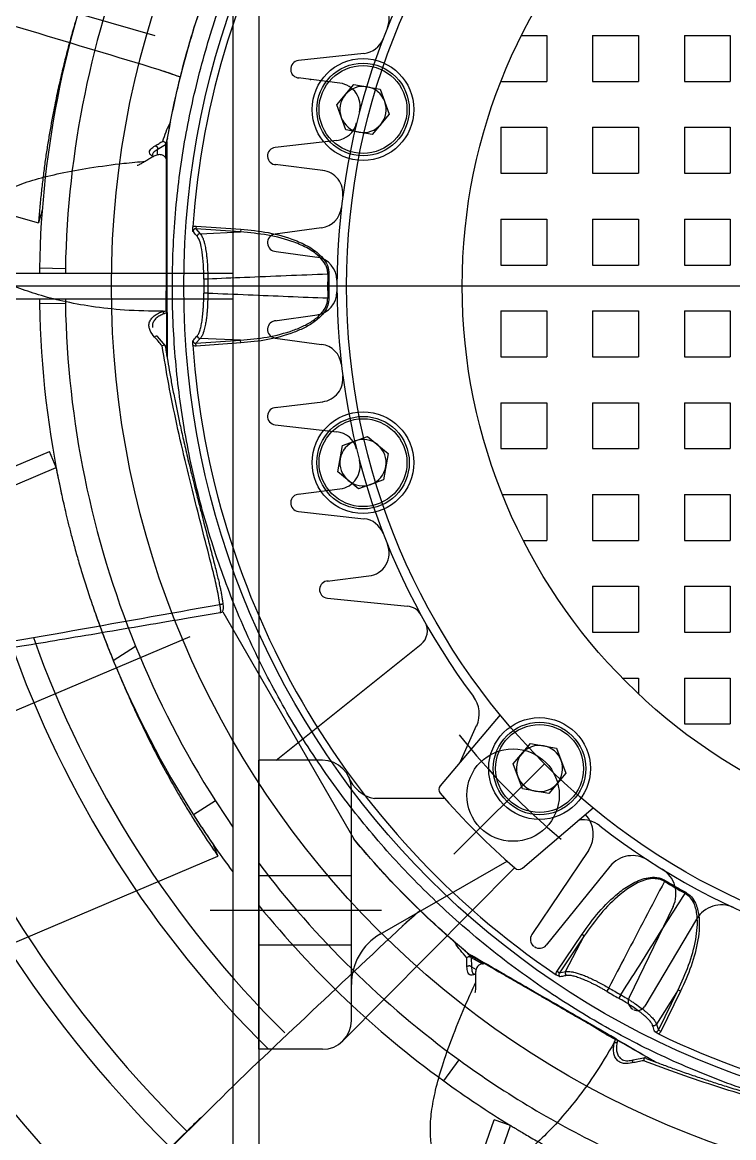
# Model space of a CAD drawing. Header units: millimetres. Extents: x 89978 to 501025, y -351975 to 835730.
# Drawn here: x 398214.7 to 398337.8, y -109788.7 to -109595.8 of the extents above; entities that cross this region are included whole.
import ezdxf

# ---------------------------------------------------------------- set-up
doc = ezdxf.new("R2010")
doc.units = ezdxf.units.MM
doc.header["$LTSCALE"] = 150
doc.linetypes.add('CENTER', pattern=[50.8, 31.75, -6.35, 6.35, -6.35])
doc.linetypes.add('DIVIDEX2', pattern=[63.5, 25.4, -12.7, 0, -12.7, 0, -12.7])
doc.layers.add('------00 Load Bank', color=3, linetype='Continuous')

# ---------------------------------------------------------------- blocks, each defined once
blk = doc.blocks.new('A$C02650c35')
h = blk.add_hatch()
h.set_pattern_fill('SQUARE', color=0, scale=2.5, style=0)
h.set_pattern_definition([(0, (-1352.2724, -53.854), (0, 7.9375), [7.9375, -7.9375]), (90, (-1352.2724, -53.854), (-7.9375, 5e-16), [7.9375, -7.9375])])
h.paths.add_polyline_path([(510, 542.5), (510, 555), (522.5, 555), (522.5, 639.32, 0.414214), (425.68, 542.5)])
h.paths.add_polyline_path([(619.32, 542.5, 0.414214), (522.5, 639.32), (522.5, 555), (535, 555), (535, 542.5)])
h.paths.add_polyline_path([(535, 530), (522.5, 530), (522.5, 445.68, 0.414214), (619.32, 542.5), (535, 542.5)])
h.paths.add_polyline_path([(510, 530), (510, 542.5), (425.68, 542.5, 0.414214), (522.5, 445.68), (522.5, 530)])
at = {"color": 0, "linetype": 'CENTER'}
blk.add_line((522.5, 1085), (522.5, 0), dxfattribs=at)
at = {"color": 0}
for p, q in [((631.98, 486.23), (647.03, 477.29)), ((629.8, 482.17), (645.55, 474.54)), ((622.86, 471.22), (636.49, 460.23)), ((623.15, 456.09), (612.75, 468.32)), ((620.12, 467.52), (634.63, 457.72)), ((620.74, 444.26), (605.1, 459.9)), ((634.61, 431.5), (621.95, 453.44)), ((653.08, 424.99), (623.11, 454.75)), ((596.68, 452.25), (608.91, 441.85)), ((604.72, 445.41), (598.52, 448.18)), ((611.14, 442.55), (611.14, 430.5)), ((604.5, 413.5), (584.45, 438.58)), ((576.49, 422.35), (577.84, 436.21)), ((482.27, 428.69), (483.51, 417.34)), ((561.49, 417.34), (562.73, 428.69)), ((573.51, 422.32), (572.64, 429.51)), ((649.5, 426.5), (609.5, 426.5)), ((487.41, 424.53), (486.49, 417.31)), ((558.51, 417.31), (557.59, 424.53)), ((497.31, 423.97), (498.51, 413.33)), ((546.49, 413.33), (547.68, 423.97)), ((502.5, 421.54), (501.49, 413.32)), ((512.42, 421.34), (513.51, 413.3)), ((516.5, 413.5), (517.5, 420.56)), ((528.51, 413.29), (527.49, 420.56)), ((531.48, 413.3), (532.58, 421.34)), ((543.51, 413.32), (542.5, 421.54)), ((604.5, 421.5), (604.5, 410.5)), ((654.5, 421.5), (654.5, 410.5)), ((370.3, 410.5), (674.7, 410.5)), ((370.3, 410.5), (674.7, 410.5)), ((654.5, 410.5), (604.5, 410.5)), ((372.9, 406), (672.1, 406)), ((372.9, 406), (672.1, 406))]:
    blk.add_line(p, q, dxfattribs=at)
at = {"color": 0, "linetype": 'Continuous', "lineweight": 25}
for p, q in [((627.34, 484.35), (627.53, 484.24)), ((644.45, 483.46), (644.24, 483.02)), ((644.24, 483.02), (650.13, 479.28)), ((651.19, 479.63), (644.24, 483.02)), ((644.45, 483.46), (651.4, 480.07)), ((625.28, 480.78), (625.46, 480.67)), ((638.09, 446.9), (656.72, 479.17)), ((650.13, 479.28), (651.19, 479.63)), ((651.4, 480.07), (651.19, 479.63)), ((655.96, 477.36), (656.37, 475.26)), ((645.07, 473.13), (645.68, 472.78)), ((656.27, 473.36), (656.37, 473.51)), ((643.87, 471.03), (644.47, 470.68)), ((634.61, 466.41), (634.88, 466.81)), ((641.01, 462.09), (634.61, 466.41)), ((641.07, 463.58), (634.88, 466.81)), ((634.88, 466.81), (641.29, 462.49)), ((602.39, 462.02), (606.73, 463.61)), ((606.73, 463.61), (610.28, 460.65)), ((641.29, 462.49), (641.07, 463.58)), ((601.6, 457.47), (602.39, 462.02)), ((641.01, 462.09), (641.29, 462.49)), ((610.28, 460.65), (609.48, 456.1)), ((605.15, 454.51), (601.6, 457.47)), ((609.48, 456.1), (605.15, 454.51)), ((667.66, 454.02), (666.69, 451.19)), ((886.73, 378.59), (667.66, 454.02)), ((885.76, 375.76), (666.69, 451.19)), ((638.61, 447.26), (639.77, 449.28)), ((640.25, 447.3), (640.71, 448.1)), ((641.37, 447.53), (641.44, 447.67)), ((637.69, 446.44), (638.57, 447.19)), ((638.57, 447.19), (638.61, 447.26)), ((638.61, 447.26), (640.25, 447.3)), ((659.98, 442.5), (656.34, 445.15)), ((633.06, 435.48), (633.21, 435.32)), ((488.42, 431.48), (492.75, 433.07)), ((492.75, 433.07), (496.3, 430.11)), ((548.49, 429.31), (551.45, 432.86)), ((551.45, 432.86), (556, 432.07)), ((487.62, 426.93), (488.42, 431.48)), ((556, 432.07), (557.59, 427.73)), ((496.3, 430.11), (495.5, 425.56)), ((550.08, 424.98), (548.49, 429.31)), ((491.17, 423.97), (487.62, 426.93)), ((557.59, 427.73), (554.63, 424.18)), ((578.83, 404.24), (618.1, 426.91)), ((495.5, 425.56), (491.17, 423.97)), ((554.63, 424.18), (550.08, 424.98)), ((520.44, 422.63), (520.44, 422.42)), ((524.56, 422.63), (524.56, 422.42)), ((370.3, 410.5), (672.07, 410.5)), ((370.3, 410.5), (672.07, 410.5)), ((512.12, 399.66), (512.66, 407.37)), ((513.14, 407.33), (512.6, 399.62)), ((512.66, 407.37), (513.14, 407.33)), ((513.44, 400.35), (513.14, 407.33)), ((531.86, 407.33), (531.56, 400.35)), ((532.34, 407.37), (531.86, 407.33)), ((532.4, 399.62), (531.86, 407.33)), ((532.34, 407.37), (532.88, 399.66)), ((577.33, 404.31), (577.26, 404.26)), ((618.96, 402.52), (621.08, 403.41)), ((711.53, 190.32), (621.08, 403.41)), ((521.29, 401.66), (521.29, 400.96)), ((523.71, 401.66), (523.71, 400.96)), ((611.55, 403), (613.97, 399.21)), ((512.12, 399.66), (512.6, 399.62)), ((512.6, 399.62), (513.44, 400.35)), ((531.56, 400.35), (532.4, 399.62)), ((532.88, 399.66), (532.4, 399.62)), ((496.9, 394.71), (497.99, 394.33)), ((497.5, 394.6), (534.76, 394.6)), ((497.99, 394.33), (498.07, 394.33)), ((498.07, 394.33), (498.93, 392.93)), ((498.07, 394.33), (500.41, 394.33)), ((509.6, 394.53), (509.25, 394.6)), ((532.82, 394.35), (531.21, 392.94)), ((485.09, 393.24), (485.03, 393.03)), ((498.92, 392.93), (499.85, 392.93)), ((499.69, 392.07), (499.85, 392.08)), ((529.5, 392.08), (529.69, 392.07)), ((587.25, 385.31), (584.79, 389.17)), ((587.54, 385.43), (588.95, 386.03)), ((590.12, 386.53), (590.14, 386.53)), ((476.9, 378.73), (476.91, 378.73)), ((519.5, 377.03), (519.42, 372.53)), ((525.5, 377.03), (525.58, 372.53)), ((553.88, 375.42), (551.12, 374.25)), ((641.65, 160.97), (551.12, 374.25)), ((644.41, 162.14), (553.88, 375.42)), ((447.77, 149.85), (511.58, 372.37)), ((509.37, 373.01), (511.58, 372.37))]:
    blk.add_line(p, q, dxfattribs=at)
at = {"color": 0, "linetype": 'CENTER', "ltscale": 2}
blk.add_line((630.5, 431.74), (630.5, 402.07), dxfattribs=at)
at = {"color": 0, "ltscale": 3}
for p, q in [((624.5, 426.5), (624.5, 410.5)), ((636.5, 426.5), (636.5, 410.5))]:
    blk.add_line(p, q, dxfattribs=at)
at = {"color": 0, "linetype": 'Continuous'}
for p, q in [((520.25, 142.71), (520.25, 406)), ((524.75, 406), (524.75, 142.71))]:
    blk.add_line(p, q, dxfattribs=at)
at = {"color": 0, "linetype": 'DIVIDEX2', "ltscale": 0.5}
for p, q in [((683.42, 160.68), (583.13, 398.64)), ((407.49, 144.44), (479.17, 392.52))]:
    blk.add_line(p, q, dxfattribs=at)
at = {"color": 0, "linetype": 'Continuous', "lineweight": 25, "flags": 128}
for points in [[(611.55, 403), (614.43, 404.88), (616.08, 406)], [(519.5, 377.03), (520.25, 377.02), (520.25, 377.02)], [(524.75, 377.02), (524.75, 377.02), (525.5, 377.03)], [(519.42, 372.53), (520.19, 372.52), (520.25, 372.51)], [(524.75, 372.51), (524.81, 372.52), (525.58, 372.53)]]:
    blk.add_lwpolyline(points, dxfattribs=at)
at = {"color": 0}
for centre, radius in [((522.5, 542.5), 441), ((522.5, 542.5), 403), ((522.5, 542.5), 399.8), ((522.5, 542.5), 157.5), ((522.5, 542.5), 116.82), ((522.5, 542.5), 96.82), ((610.53, 454.47), 8)]:
    blk.add_circle(centre, radius, dxfattribs=at)
at = {"color": 0, "linetype": 'CENTER'}
blk.add_circle((522.5, 542.5), 420, dxfattribs=at)
blk.add_circle((522.5, 542.5), 420, dxfattribs=at)
at = {"color": 0, "linetype": 'Continuous', "lineweight": 25}
for centre, radius in [((522.5, 542.5), 145), ((605.94, 459.06), 8.8), ((605.94, 459.06), 8), ((605.94, 459.06), 7.6), ((491.96, 428.52), 8.8), ((491.96, 428.52), 8), ((491.96, 428.52), 7.6), ((553.04, 428.52), 8.8), ((553.04, 428.52), 8), ((553.04, 428.52), 7.6)]:
    blk.add_circle(centre, radius, dxfattribs=at)
for centre, radius, start, end in [((522.5, 542.5), 165.5, 0.0003, 205.5882), ((522.5, 542.5), 143.8, 334.0829, 25.9171), ((522.5, 542.5), 119.89, 329.0166, 330.9834), ((522.5, 542.5), 120.1, 329.0166, 330.9834), ((649.88, 478.82), 0.52, 337.0684, 60.3842), ((522.5, 542.5), 140.84, 329.5083, 330.4917), ((522.5, 542.5), 141.54, 329.5083, 330.4917), ((522.5, 542.5), 165.5, 323.9681, 334.4118), ((605.94, 459.06), 4, 50.1169, 110.1169), ((641.33, 464.03), 0.52, 239.6158, 322.9316), ((522.5, 542.5), 143.8, 214.0829, 265.9171), ((522.5, 542.5), 143.8, 274.0829, 325.9171), ((605.94, 459.06), 4, 110.1169, 170.1169), ((605.94, 459.06), 4, 350.1169, 50.1169), ((605.94, 459.06), 4, 170.1169, 230.1169), ((605.94, 459.06), 4, 290.1169, 350.1169), ((605.94, 459.06), 4, 230.1169, 290.1169), ((522.5, 542.5), 170, 323.9681, 328.6379), ((522.5, 542.5), 165.5, 307.1001, 323.9681), ((522.5, 542.5), 170, 309.0614, 323.9681), ((491.96, 428.52), 4, 110.1169, 170.1169), ((491.96, 428.52), 4, 50.1169, 110.1169), ((553.04, 428.52), 4, 80.1169, 140.1169), ((553.04, 428.52), 4, 20.1169, 80.1169), ((491.96, 428.52), 4, 350.1169, 50.1169), ((553.04, 428.52), 4, 140.1169, 200.1169), ((491.96, 428.52), 4, 170.1169, 230.1169), ((553.04, 428.52), 4, 320.1169, 20.1169), ((491.96, 428.52), 4, 290.1169, 350.1169), ((553.04, 428.52), 4, 200.1169, 260.1169), ((491.96, 428.52), 4, 230.1169, 290.1169), ((553.04, 428.52), 4, 260.1169, 320.1169), ((522.5, 542.5), 119.89, 269.0166, 270.9834), ((522.5, 542.5), 120.1, 269.0166, 270.9834), ((522.5, 542.5), 170, 302.5523, 306.5881), ((522.5, 542.5), 140.84, 269.5083, 270.4917), ((522.5, 542.5), 165.5, 292.1087, 302.5523), ((513.96, 400.35), 0.52, 179.6158, 262.9316), ((522.5, 542.5), 141.54, 269.5083, 270.4917), ((531.04, 400.35), 0.52, 277.0684, 0.3842), ((522.5, 542.5), 170, 292.3881, 302.5523), ((522.5, 542.5), 165.5, 247.8913, 268.9613), ((522.5, 542.5), 165.5, 271.0387, 292.1087), ((522.5, 542.5), 170, 247.6787, 268.9613), ((522.5, 542.5), 170, 289.2622, 292.3881), ((522.5, 542.5), 170, 271.0387, 282.3217)]:
    blk.add_arc(centre, radius, start, end, dxfattribs=at)
at = {"color": 0}
for centre, radius, start, end in [((522.5, 542.5), 118.5, 321.9766, 38.0234), ((634.53, 490.53), 5, 155.1149, 239.2915), ((627.62, 477.67), 5, 64.161, 148.3375), ((626, 475.12), 5, 146.9331, 231.1097), ((646.27, 476), 1.5, 331.7515, 59.2915), ((646.21, 475.89), 1.5, 244.161, 331.7009), ((619.79, 466.43), 5, 141.9768, 186.2301), ((617.32, 463.37), 5, 55.9791, 133.6106), ((522.5, 542.5), 124.5, 308.5637, 320.2115), ((635.54, 459.06), 1.5, 323.5697, 51.1097), ((635.47, 458.97), 1.5, 235.9791, 323.5191), ((622.39, 455.44), 1, 318.9165, 40.3784), ((522.5, 542.5), 133.5, 311.0737, 318.9258), ((522.5, 542.5), 118.5, 233.1958, 270), ((522.5, 542.5), 118.5, 270, 306.8042), ((596.49, 443.62), 5, 65.932, 126.804), ((609.56, 442.61), 1, 229.6216, 311.0835), ((580.83, 435.92), 3, 118.6907, 174.4269), ((582.16, 436.65), 3, 40.0001, 119.4057), ((476.33, 429.03), 4, 67.8579, 173.1157), ((568.67, 429.03), 4, 6.8843, 112.1421), ((478.29, 428.26), 4, 6.2406, 68.8453), ((566.71, 428.26), 4, 111.1547, 173.7594), ((605.17, 431.7), 6.09, 290.6696, 348.6713), ((643.27, 436.5), 10, 210, 270), ((491.38, 424.02), 4, 75.2826, 172.7119), ((493.34, 423.52), 4, 6.4062, 76.2294), ((551.66, 423.52), 4, 103.7706, 173.5938), ((553.62, 424.02), 4, 7.2881, 104.7174), ((609.5, 421.5), 5, 90, 180), ((649.5, 421.5), 5, 0, 90), ((506.47, 421.05), 4, 82.4807, 172.9947), ((508.46, 420.81), 4, 7.7186, 83.4186), ((536.54, 420.81), 4, 96.5814, 172.2814), ((538.53, 421.05), 4, 7.0054, 97.5193), ((521.47, 420), 4, 89.5168, 172.0126), ((523.53, 420), 4, 7.9874, 90.4833), ((575, 422.5), 1.5, 180, 354.4272), ((485, 417.5), 1.5, 186.2405, 360), ((560, 417.5), 1.5, 180, 353.7595), ((522.5, 542.5), 181.5, 289.5657, 315.3621), ((500, 413.5), 1.5, 186.406, 360), ((515, 413.5), 1.5, 187.7185, 360), ((530, 413.5), 1.5, 180, 352.2815), ((545, 413.5), 1.5, 180, 353.594), ((522.5, 542.5), 185.5, 289.3551, 315.3621), ((522.5, 542.5), 205.5, 288.3996, 315.3621), ((522.5, 542.5), 209.5, 288.3996, 315.3621), ((522.5, 542.5), 225.5, 287.5546, 315.3445)]:
    blk.add_arc(centre, radius, start, end, dxfattribs=at)
at = {"color": 0, "linetype": 'Continuous', "lineweight": 25}
for points, knots in [([(375.53, 542.5), (375.57, 539.99), (375.64, 534.97), (376.24, 527.44), (377.21, 519.94), (378.7, 511.75), (380.85, 502.91), (383.83, 493.49), (387.45, 484.25), (391.7, 475.24), (396.94, 465.85), (403.29, 456.25), (410.93, 446.56), (419.44, 437.47), (428.68, 429.14), (438.58, 421.64), (448.99, 415.04), (460.04, 409.27), (471.5, 404.47), (483.3, 400.68), (495.31, 397.89), (507.63, 396.11), (520.05, 395.38), (532.47, 395.7), (544.72, 397.05), (556.95, 399.44), (568.89, 402.86), (580.48, 407.27), (591.61, 412.59), (602.35, 418.9), (612.51, 426.09), (621.98, 434.08), (630.71, 442.79), (638.75, 452.29), (645.96, 462.44), (652.27, 473.13), (657.62, 484.24), (662.07, 495.88), (665.17, 506.67), (667.23, 516.46), (668.52, 525.06), (669.3, 533.76), (669.54, 542.09), (669.34, 550.03), (668.76, 557.56), (667.79, 565.06), (666.16, 574.05), (663.54, 584.43), (659.53, 596.1), (654.52, 607.49), (648.55, 618.41), (641.7, 628.77), (634.06, 638.45), (625.54, 647.54), (616.32, 655.86), (606.44, 663.35), (596.02, 669.96), (584.98, 675.73), (573.51, 680.52), (561.69, 684.33), (549.67, 687.11), (537.34, 688.9), (524.95, 689.62), (512.53, 689.3), (500.28, 687.95), (488.05, 685.56), (476.11, 682.14), (464.5, 677.73), (453.38, 672.4), (442.64, 666.09), (432.49, 658.91), (423.02, 650.92), (414.29, 642.21), (406.25, 632.71), (399.04, 622.55), (392.74, 611.88), (387.39, 600.77), (382.94, 589.14), (379.83, 578.33), (377.77, 568.54), (376.49, 559.94), (375.68, 551.24), (375.58, 545.42), (375.53, 542.5)], [0, 0, 0, 0, 0.008148, 0.016329, 0.024509, 0.032722, 0.04336, 0.054073, 0.064787, 0.075604, 0.086421, 0.0997, 0.112979, 0.126448, 0.140113, 0.153362, 0.166751, 0.18014, 0.193805, 0.207084, 0.220364, 0.233832, 0.247498, 0.260747, 0.274136, 0.287525, 0.30119, 0.314439, 0.327781, 0.341217, 0.354882, 0.368162, 0.381441, 0.39491, 0.408575, 0.421824, 0.435213, 0.448602, 0.462267, 0.471652, 0.481085, 0.490519, 0.500003, 0.508151, 0.516332, 0.524512, 0.532725, 0.546005, 0.559284, 0.572753, 0.586418, 0.599667, 0.613056, 0.626445, 0.64011, 0.653359, 0.666701, 0.680137, 0.693803, 0.707051, 0.720441, 0.73383, 0.747495, 0.760744, 0.774133, 0.787522, 0.801187, 0.814436, 0.827825, 0.841214, 0.85488, 0.868159, 0.881438, 0.894907, 0.908572, 0.921851, 0.93513, 0.948599, 0.962264, 0.971649, 0.981082, 0.990516, 1, 1, 1, 1]), ([(656.08, 477.53), (656.31, 478.13), (656.79, 479.38), (657.53, 481.37), (658.31, 483.56), (659.09, 485.82), (659.73, 487.73), (660.22, 489.23), (660.61, 490.42), (661.01, 491.68), (661.42, 493.03), (661.86, 494.45), (662.31, 495.96), (662.74, 497.4), (663.2, 498.96), (663.73, 500.8), (664.34, 502.97), (664.96, 505.19), (665.51, 507.13), (665.98, 508.83), (666.41, 510.38), (666.83, 511.88), (667.25, 513.38), (667.64, 514.76), (667.98, 515.96), (668.28, 516.98), (668.56, 517.88), (668.82, 518.69), (669.08, 519.41), (669.34, 520.11), (669.51, 520.57), (669.6, 520.8)], [0, 0, 0, 0, 0.049094, 0.102093, 0.159038, 0.21996, 0.27448, 0.301995, 0.33101, 0.361541, 0.393603, 0.427211, 0.462382, 0.499132, 0.527423, 0.568929, 0.623911, 0.672564, 0.714497, 0.749584, 0.781124, 0.812494, 0.843715, 0.874803, 0.897512, 0.917804, 0.937796, 0.953294, 0.968781, 0.984376, 1, 1, 1, 1]), ([(670.17, 520.81), (670, 520.34), (669.64, 519.39), (668.95, 517.35), (667.91, 513.68), (666.46, 508.59), (664.84, 502.74), (663.05, 496.53), (661.06, 490.03), (658.82, 483.31), (657.25, 479.16), (656.47, 477.09)], [0, 0, 0, 0, 0.031208, 0.0639483, 0.1281356, 0.2535308, 0.3791096, 0.5034815, 0.6688717, 0.8348483, 1, 1, 1, 1]), ([(627.34, 484.35), (627.59, 484.7), (628.08, 485.4), (629.48, 486.23), (631.31, 486.68), (633.46, 486.74), (636.41, 486.39), (640.16, 485.41), (643.02, 484.11), (644.45, 483.46)], [0, 0, 0, 0, 0.069548, 0.138757, 0.259148, 0.373287, 0.487735, 0.74354, 1, 1, 1, 1]), ([(644.24, 483.02), (642.83, 483.67), (640.01, 484.98), (636.34, 485.99), (633.45, 486.39), (631.36, 486.39), (629.58, 486), (628.23, 485.24), (627.76, 484.58), (627.53, 484.24)], [0, 0, 0, 0, 0.259237, 0.517851, 0.632444, 0.746728, 0.865547, 0.932898, 1, 1, 1, 1]), ([(667.66, 454.02), (667.67, 454.03), (667.68, 454.05), (667.78, 454.21), (667.93, 454.47), (668.15, 454.83), (668.46, 455.35), (668.89, 456.07), (669.46, 457.04), (670.13, 458.2), (670.89, 459.54), (671.73, 461.07), (672.66, 462.79), (673.66, 464.7), (674.74, 466.84), (675.9, 469.21), (677.12, 471.82), (678.39, 474.65), (679.58, 477.46), (680.67, 480.18), (681.67, 482.79), (682.53, 485.11), (683.05, 486.63), (683.24, 487.19)], [0, 0, 0, 0, 0.039863, 0.079734, 0.119605, 0.159539, 0.199473, 0.252709, 0.305962, 0.359217, 0.412452, 0.465686, 0.518937, 0.572189, 0.625422, 0.681079, 0.736756, 0.792433, 0.848089, 0.890491, 0.932892, 0.975374, 1, 1, 1, 1]), ([(645.07, 473.13), (641.15, 475.62), (635.3, 479.32), (629.45, 483.03), (627.53, 484.24)], [0, 0, 0, 0, 0.671221, 1, 1, 1, 1]), ([(634.61, 466.41), (633.3, 467.34), (630.7, 469.2), (627.81, 472.15), (625.84, 474.93), (624.9, 477.07), (624.67, 478.98), (624.92, 480.13), (625.22, 480.68), (625.28, 480.78)], [0, 0, 0, 0, 0.261245, 0.521763, 0.668252, 0.815539, 0.897444, 0.980126, 1, 1, 1, 1]), ([(625.46, 480.67), (625.41, 480.57), (625.22, 480.25), (625.04, 479.67), (624.94, 478.71), (625.16, 477.13), (626.14, 475.08), (628.12, 472.4), (631.01, 469.54), (633.59, 467.72), (634.88, 466.81)], [0, 0, 0, 0, 0.019153, 0.062659, 0.099499, 0.179674, 0.325921, 0.472812, 0.736059, 1, 1, 1, 1]), ([(625.46, 480.67), (629.72, 478.45), (635.85, 475.23), (641.98, 472.02), (643.87, 471.03)], [0, 0, 0, 0, 0.693115, 1, 1, 1, 1]), ([(645.07, 473.13), (645.17, 473.3), (645.46, 473.81), (645.87, 474.47), (646.3, 475.14), (646.77, 475.84), (647.26, 476.53), (647.74, 477.14), (648.09, 477.56), (648.43, 477.95), (648.76, 478.29), (649.07, 478.59), (649.36, 478.84), (649.64, 479.04), (649.9, 479.19), (650.06, 479.25), (650.13, 479.28)], [0, 0, 0, 0, 0.053942, 0.163293, 0.218797, 0.282315, 0.411672, 0.477663, 0.541788, 0.606376, 0.67241, 0.738939, 0.803045, 0.867598, 0.933556, 1, 1, 1, 1]), ([(650.36, 478.62), (650.29, 478.59), (650.15, 478.54), (649.92, 478.4), (649.66, 478.2), (649.39, 477.97), (649.1, 477.68), (648.81, 477.36), (648.49, 476.99), (648.17, 476.59), (647.73, 476.01), (647.27, 475.36), (646.84, 474.7), (646.43, 474.06), (646.05, 473.43), (645.77, 472.95), (645.68, 472.78)], [0, 0, 0, 0, 0.064082, 0.12861, 0.194542, 0.260958, 0.325111, 0.389714, 0.455749, 0.522285, 0.585839, 0.715215, 0.781218, 0.835163, 0.944502, 1, 1, 1, 1]), ([(651.41, 478.98), (651.35, 478.96), (651, 478.84), (650.65, 478.72), (650.36, 478.62)], [0, 0, 0, 0, 0.172781, 1, 1, 1, 1]), ([(651.41, 478.98), (651.42, 479.02), (651.46, 479.1), (651.48, 479.25), (651.44, 479.41), (651.34, 479.55), (651.24, 479.61), (651.19, 479.63)], [0, 0, 0, 0, 0.151361, 0.358857, 0.564247, 0.778086, 1, 1, 1, 1]), ([(651.4, 480.07), (651.49, 480.01), (651.67, 479.91), (651.79, 479.73), (651.84, 479.65)], [0, 0, 0, 0, 0.537957, 1, 1, 1, 1]), ([(651.84, 479.65), (651.83, 479.63), (651.8, 479.57), (651.76, 479.5), (651.72, 479.42), (651.68, 479.36), (651.63, 479.29), (651.59, 479.22), (651.55, 479.17), (651.51, 479.11), (651.48, 479.07), (651.44, 479.03), (651.42, 479), (651.41, 478.98), (651.41, 478.98)], [0, 0, 0, 0, 0.069212, 0.209771, 0.281171, 0.37862, 0.476858, 0.577142, 0.677956, 0.756908, 0.835992, 0.915357, 0.994777, 1, 1, 1, 1]), ([(652.85, 472.52), (653.3, 473.3), (654.43, 475.26), (655.76, 477.55), (656.55, 478.92), (656.74, 479.26)], [0, 0, 0, 0, 0.331541, 0.833602, 1, 1, 1, 1]), ([(656.62, 478.93), (656.49, 478.71), (655.76, 477.44), (654.5, 475.26), (653.35, 473.27), (652.9, 472.49)], [0, 0, 0, 0, 0.113791, 0.650536, 1, 1, 1, 1]), ([(656.08, 477.53), (656.06, 477.49), (656.02, 477.42), (655.98, 477.33), (655.98, 477.26), (656, 477.21), (656.03, 477.18), (656.08, 477.15), (656.21, 477.1), (656.36, 477.1), (656.47, 477.09)], [0, 0, 0, 0, 0.135828, 0.265412, 0.386223, 0.443735, 0.500875, 0.570623, 0.675657, 1, 1, 1, 1]), ([(656.47, 477.09), (656.53, 476.76), (656.66, 476.09), (656.79, 475.43), (656.85, 475.1)], [0, 0, 0, 0, 0.499828, 1, 1, 1, 1]), ([(656.85, 475.1), (656.93, 474.64), (657.05, 473.95), (656.82, 473.08), (656.45, 472.5), (655.84, 472.08), (655.07, 471.87), (654.21, 471.84), (653.63, 471.94), (653.34, 471.99)], [0, 0, 0, 0, 0.246799, 0.37212, 0.497923, 0.623252, 0.748966, 0.874706, 1, 1, 1, 1]), ([(656.37, 475.26), (656.45, 474.95), (656.56, 474.49), (656.55, 473.88), (656.42, 473.6), (656.36, 473.46)], [0, 0, 0, 0, 0.515023, 0.760045, 1, 1, 1, 1]), ([(656.38, 475.26), (656.38, 475.25), (656.38, 475.24), (656.39, 475.21), (656.42, 475.18), (656.48, 475.15), (656.62, 475.11), (656.76, 475.11), (656.85, 475.1)], [0, 0, 0, 0, 0.041908, 0.136168, 0.230362, 0.328397, 0.540662, 1, 1, 1, 1]), ([(653.42, 472.44), (653.69, 472.41), (654.21, 472.33), (654.97, 472.41), (655.62, 472.66), (656.07, 473.01), (656.22, 473.27), (656.27, 473.36)], [0, 0, 0, 0, 0.236469, 0.464989, 0.684448, 0.898167, 1, 1, 1, 1]), ([(641.07, 463.58), (641.06, 463.66), (641.02, 463.86), (641.04, 464.27), (641.1, 464.69), (641.18, 465.07), (641.29, 465.48), (641.46, 466.02), (641.66, 466.57), (641.9, 467.15), (642.2, 467.86), (642.56, 468.6), (642.86, 469.21), (643.19, 469.83), (643.52, 470.44), (643.78, 470.89), (643.87, 471.03)], [0, 0, 0, 0, 0.063099, 0.166884, 0.256155, 0.287068, 0.349133, 0.443534, 0.50725, 0.560423, 0.65828, 0.753341, 0.806586, 0.856423, 0.953123, 1, 1, 1, 1]), ([(653.34, 471.99), (655.26, 470.84), (658.86, 468.69), (663.55, 465.23), (667.39, 461.96), (670.54, 458.86), (673.08, 455.96), (675.05, 453.3), (676.47, 450.97), (677.37, 449.01), (677.61, 447.39), (677.29, 445.73), (676.66, 443.93), (675.29, 442.21), (673.39, 440.99), (670.99, 440.28), (668.11, 440.09), (664.75, 440.39), (660.93, 441.18), (656.6, 442.44), (651.71, 444.22), (647.1, 446.11), (644.13, 447.47), (643, 447.99)], [0, 0, 0, 0, 0.080739, 0.151235, 0.213353, 0.268442, 0.318269, 0.361669, 0.398556, 0.428698, 0.452315, 0.472715, 0.51153, 0.548468, 0.58504, 0.622842, 0.663507, 0.708451, 0.759052, 0.815438, 0.879842, 0.953818, 1, 1, 1, 1]), ([(650.6, 468.74), (650.83, 469.16), (651.36, 470.08), (652.06, 471.24), (652.49, 472.09), (652.77, 472.39), (652.83, 472.49), (652.85, 472.52)], [0, 0, 0, 0, 0.322505, 0.723491, 0.924689, 0.974891, 1, 1, 1, 1]), ([(653.34, 471.99), (653.24, 472.03), (653.08, 472.09), (652.92, 472.19), (652.84, 472.2), (652.82, 472.2), (652.8, 472.18), (652.78, 472.15), (652.75, 472.08), (652.66, 471.9), (652.35, 471.31), (651.7, 470.14), (651.04, 469.12), (650.65, 468.52)], [0, 0, 0, 0, 0.068571, 0.109362, 0.113504, 0.117198, 0.121159, 0.126092, 0.139044, 0.171949, 0.24634, 0.557434, 1, 1, 1, 1]), ([(652.9, 472.49), (652.9, 472.49), (652.88, 472.46), (652.83, 472.36), (652.63, 472), (652.13, 471.2), (651.48, 470.01), (650.96, 469.08), (650.73, 468.67)], [0, 0, 0, 0, 0.000014, 0.027847, 0.077877, 0.276594, 0.677195, 1, 1, 1, 1]), ([(652.9, 472.49), (652.98, 472.49), (653.16, 472.49), (653.33, 472.46), (653.42, 472.44)], [0, 0, 0, 0, 0.474086, 1, 1, 1, 1]), ([(653.42, 472.44), (653.41, 472.4), (653.39, 472.32), (653.37, 472.2), (653.35, 472.08), (653.35, 472.02), (653.34, 471.99)], [0, 0, 0, 0, 0.247953, 0.499999, 0.75231, 1, 1, 1, 1]), ([(644.47, 470.68), (644.36, 470.5), (644.16, 470.15), (643.86, 469.61), (643.56, 469.06), (643.29, 468.53), (642.94, 467.83), (642.64, 467.16), (642.37, 466.52), (642.14, 465.91), (641.96, 465.35), (641.83, 464.86), (641.76, 464.51), (641.72, 464.21), (641.72, 463.94), (641.74, 463.79), (641.75, 463.71)], [0, 0, 0, 0, 0.06056, 0.12155, 0.183884, 0.246677, 0.307189, 0.430192, 0.492809, 0.554547, 0.680014, 0.743874, 0.806812, 0.870171, 0.934856, 1, 1, 1, 1]), ([(638.09, 447.08), (638.09, 447.08), (638.1, 447.07), (638.49, 447.75), (639.23, 449.02), (640.31, 450.88), (641.66, 453.21), (642.99, 455.53), (644.44, 458.03), (646.01, 460.77), (648.18, 464.54), (649.75, 467.26), (650.6, 468.74)], [0, 0, 0, 0, 0.070293, 0.175767, 0.284303, 0.389371, 0.497457, 0.602995, 0.655623, 0.761087, 0.86961, 1, 1, 1, 1]), ([(650.65, 468.52), (650.64, 468.51), (650.44, 468.15), (650.02, 467.44), (649.41, 466.37), (648.8, 465.31), (648.05, 464.01), (647.18, 462.5), (646.18, 460.78), (645.21, 459.1), (644.28, 457.48), (643.4, 455.96), (642.58, 454.54), (641.82, 453.22), (641.12, 452), (640.48, 450.9), (639.9, 449.9), (639.41, 449.05), (639, 448.33), (638.66, 447.76), (638.41, 447.33), (638.25, 447.05), (638.18, 446.93), (638.2, 446.96), (638.26, 447.07), (638.35, 447.23), (638.48, 447.45), (638.63, 447.72), (638.77, 447.95), (638.83, 448.06)], [0, 0, 0, 0, 0.00057, 0.026589, 0.052668, 0.078936, 0.105271, 0.149109, 0.193251, 0.238348, 0.283774, 0.327649, 0.371526, 0.415722, 0.459397, 0.503376, 0.54831, 0.593575, 0.637402, 0.681544, 0.726653, 0.772095, 0.815934, 0.86008, 0.887906, 0.915811, 0.943954, 0.972176, 1, 1, 1, 1]), ([(650.6, 468.74), (650.62, 468.73), (650.65, 468.71), (650.69, 468.69), (650.72, 468.68), (650.73, 468.67), (650.73, 468.67)], [0, 0, 0, 0, 0.447132, 0.642867, 0.838602, 1, 1, 1, 1]), ([(650.73, 468.67), (650.7, 468.62), (650.68, 468.57), (650.65, 468.52), (650.65, 468.52)], [0, 0, 0, 0, 0.99964, 1, 1, 1, 1]), ([(641.75, 463.71), (641.77, 463.61), (641.84, 463.24), (641.91, 462.88), (641.96, 462.62)], [0, 0, 0, 0, 0.290347, 1, 1, 1, 1]), ([(641.6, 461.92), (641.5, 461.92), (641.29, 461.93), (641.11, 462.03), (641.01, 462.09)], [0, 0, 0, 0, 0.462043, 1, 1, 1, 1]), ([(641.29, 462.49), (641.34, 462.46), (641.43, 462.4), (641.6, 462.38), (641.77, 462.42), (641.89, 462.51), (641.94, 462.59), (641.96, 462.62)], [0, 0, 0, 0, 0.221914, 0.435753, 0.641143, 0.848639, 1, 1, 1, 1]), ([(641.96, 462.62), (641.96, 462.62), (641.94, 462.55), (641.87, 462.4), (641.75, 462.16), (641.64, 461.99), (641.6, 461.92)], [0, 0, 0, 0, 0.005237, 0.322719, 0.719013, 1, 1, 1, 1]), ([(639.61, 449.53), (639.69, 449.18), (639.82, 448.57), (640.39, 448.15), (641.02, 447.99), (641.64, 447.96), (642.16, 447.97), (642.53, 447.98), (642.89, 447.99), (643.26, 447.99), (643.59, 447.99), (644.02, 447.98), (644.44, 447.95), (644.67, 447.92), (644.65, 447.93), (644.64, 447.93)], [0, 0, 0, 0, 0.262295, 0.455554, 0.590671, 0.681426, 0.714569, 0.742061, 0.766203, 0.789458, 0.813958, 0.840345, 0.898886, 0.968766, 1, 1, 1, 1]), ([(641.43, 447.98), (641.5, 447.87), (641.71, 447.56), (641.73, 447.16), (641.54, 446.83), (641.07, 446.57), (640.56, 446.54), (640.23, 446.51)], [0, 0, 0, 0, 0.111346, 0.289132, 0.468152, 0.646676, 1, 1, 1, 1]), ([(638.09, 446.9), (636.57, 445.11), (633.53, 441.53), (628.63, 436.43), (623.52, 431.52), (619.91, 428.45), (618.1, 426.91)], [0, 0, 0, 0, 0.24861, 0.497769, 0.748603, 1, 1, 1, 1]), ([(638.66, 446.48), (637.8, 445.71), (636.86, 444.86), (635.92, 444.35), (635.83, 444.3)], [0, 0, 0, 0, 0.9063, 1, 1, 1, 1]), ([(638.66, 446.48), (638.6, 446.55), (638.52, 446.63), (638.47, 446.77), (638.46, 446.84), (638.46, 446.93), (638.48, 447.03), (638.52, 447.12), (638.55, 447.16), (638.57, 447.19)], [0, 0, 0, 0, 0.3399056, 0.4414588, 0.4996331, 0.6198482, 0.7429413, 0.8701083, 1, 1, 1, 1]), ([(640.23, 446.51), (639.96, 446.5), (639.44, 446.49), (638.92, 446.48), (638.66, 446.48)], [0, 0, 0, 0, 0.4997355, 1, 1, 1, 1]), ([(640.23, 446.51), (640.17, 446.57), (640.1, 446.66), (640.03, 446.8), (640.02, 446.92), (640.04, 447.03), (640.11, 447.17), (640.19, 447.25), (640.25, 447.3)], [0, 0, 0, 0, 0.260789, 0.385023, 0.499995, 0.615046, 0.739437, 1, 1, 1, 1]), ([(640.25, 447.3), (640.56, 447.31), (641.03, 447.32), (641.29, 447.48), (641.37, 447.53)], [0, 0, 0, 0, 0.67661, 1, 1, 1, 1]), ([(630.48, 438.44), (630.75, 438.13), (631.26, 437.53), (632.15, 436.51), (632.75, 435.83), (633.06, 435.48)], [0, 0, 0, 0, 0.345184, 0.660587, 1, 1, 1, 1]), ([(630.48, 438.44), (630.52, 438.4), (630.89, 437.96), (631.77, 436.94), (632.63, 435.97), (633.06, 435.48)], [0, 0, 0, 0, 0.0497641, 0.5250064, 1, 1, 1, 1]), ([(633.07, 435.47), (633.06, 435.47), (633.05, 435.47), (633.06, 435.48), (633.06, 435.48)], [0, 0, 0, 0, 0.761057, 1, 1, 1, 1]), ([(633.07, 435.47), (638.35, 429.85), (648.9, 418.63), (659.89, 406.96), (665.78, 401.09), (666.21, 400.65)], [0, 0, 0, 0, 0.481211, 0.961441, 1, 1, 1, 1]), ([(512.66, 407.37), (512.81, 408.96), (513.12, 412.15), (514.23, 416.12), (515.65, 419.22), (517.03, 421.11), (518.58, 422.26), (519.69, 422.62), (520.32, 422.63), (520.44, 422.63)], [0, 0, 0, 0, 0.2612454, 0.5217632, 0.6682522, 0.8155387, 0.8974444, 0.9801263, 1, 1, 1, 1]), ([(524.56, 422.63), (524.99, 422.59), (525.84, 422.51), (527.26, 421.72), (528.57, 420.36), (529.69, 418.53), (530.86, 415.79), (531.89, 412.06), (532.19, 408.93), (532.34, 407.37)], [0, 0, 0, 0, 0.069548, 0.138757, 0.259148, 0.373287, 0.487735, 0.74354, 1, 1, 1, 1]), ([(520.44, 422.42), (520.32, 422.42), (519.95, 422.41), (519.36, 422.28), (518.48, 421.89), (517.22, 420.9), (515.93, 419.04), (514.6, 415.98), (513.57, 412.05), (513.28, 408.91), (513.14, 407.33)], [0, 0, 0, 0, 0.019153, 0.0626587, 0.0994986, 0.1796744, 0.3259207, 0.4728115, 0.736059, 1, 1, 1, 1]), ([(520.44, 422.42), (520.63, 417.62), (520.92, 410.7), (521.2, 403.78), (521.29, 401.66)], [0, 0, 0, 0, 0.693115, 1, 1, 1, 1]), ([(523.71, 401.66), (523.9, 406.31), (524.19, 413.22), (524.47, 420.14), (524.56, 422.42)], [0, 0, 0, 0, 0.671221, 1, 1, 1, 1]), ([(531.86, 407.33), (531.72, 408.88), (531.44, 411.97), (530.49, 415.65), (529.39, 418.36), (528.34, 420.17), (527.11, 421.52), (525.78, 422.3), (524.97, 422.38), (524.56, 422.42)], [0, 0, 0, 0, 0.259237, 0.517851, 0.632444, 0.746728, 0.865547, 0.932898, 1, 1, 1, 1]), ([(577.55, 403.76), (577.06, 403.68), (576.06, 403.52), (573.94, 403.1), (570.24, 402.16), (565.11, 400.87), (559.23, 399.35), (552.96, 397.79), (546.34, 396.27), (539.4, 394.85), (535.02, 394.13), (532.84, 393.78)], [0, 0, 0, 0, 0.031208, 0.063948, 0.128136, 0.253531, 0.37911, 0.503481, 0.668872, 0.834848, 1, 1, 1, 1]), ([(533.02, 394.33), (533.66, 394.43), (534.98, 394.64), (537.08, 395), (539.37, 395.41), (541.71, 395.86), (543.68, 396.27), (545.23, 396.59), (546.45, 396.86), (547.74, 397.14), (549.12, 397.45), (550.57, 397.79), (552.1, 398.14), (553.57, 398.5), (555.14, 398.88), (557, 399.34), (559.19, 399.9), (561.42, 400.47), (563.37, 400.97), (565.08, 401.41), (566.64, 401.81), (568.15, 402.2), (569.66, 402.58), (571.04, 402.93), (572.25, 403.23), (573.29, 403.49), (574.21, 403.7), (575.04, 403.88), (575.8, 404.02), (576.52, 404.14), (577.01, 404.22), (577.26, 404.26)], [0, 0, 0, 0, 0.049094, 0.102093, 0.159038, 0.21996, 0.27448, 0.301995, 0.33101, 0.361541, 0.393603, 0.427211, 0.462382, 0.499132, 0.527423, 0.568929, 0.623911, 0.672564, 0.714497, 0.749584, 0.781124, 0.812494, 0.843715, 0.874803, 0.897512, 0.917804, 0.937796, 0.953294, 0.968781, 0.984376, 1, 1, 1, 1]), ([(578.96, 403.81), (578.94, 403.9), (578.89, 404.12), (578.7, 404.27), (578.44, 404.36), (578.15, 404.39), (577.78, 404.38), (577.49, 404.34), (577.33, 404.31)], [0, 0, 0, 0, 0.1550506, 0.3701279, 0.5015778, 0.6504888, 0.8178673, 1, 1, 1, 1]), ([(577.55, 403.76), (577.54, 403.86), (577.52, 403.99), (577.47, 404.16), (577.43, 404.25), (577.38, 404.3), (577.35, 404.32), (577.34, 404.31), (577.33, 404.31)], [0, 0, 0, 0, 0.349048, 0.512838, 0.662313, 0.811827, 0.975694, 1, 1, 1, 1]), ([(578.89, 403.74), (578.92, 403.77), (579.01, 403.85), (578.85, 403.89), (578.58, 403.9), (578.29, 403.88), (577.95, 403.83), (577.68, 403.79), (577.55, 403.76)], [0, 0, 0, 0, 0.135434, 0.420815, 0.56492, 0.709342, 0.854637, 1, 1, 1, 1]), ([(601.07, 155.39), (601.01, 164.47), (600.88, 182.95), (600.44, 210.8), (599.48, 238.93), (597.78, 266.98), (595.06, 294.74), (591.4, 322.22), (587.12, 349.44), (582.41, 376.61), (579.17, 394.71), (577.55, 403.76)], [0.0040453, 0.0040453, 0.0040453, 0.0040453, 0.1120904, 0.224186, 0.3362006, 0.4480891, 0.5598872, 0.6697434, 0.7797254, 0.8898282, 1, 1, 1, 1]), ([(601.33, 155.45), (601.31, 158.8), (601.28, 165.95), (601.2, 176.46), (601.11, 186.56), (601, 195.39), (600.88, 202.95), (600.71, 212.04), (600.42, 223.2), (599.9, 237.85), (599.12, 253.59), (597.97, 270.39), (596.38, 287.85), (594.28, 306.23), (592.21, 321.6), (590.5, 333.36), (589.35, 340.92), (588.27, 347.84), (587.34, 353.69), (586.49, 358.89), (585.65, 364.01), (584.7, 369.76), (583.61, 376.27), (582.41, 383.37), (581.16, 390.79), (580, 397.63), (579.27, 401.97), (578.96, 403.81)], [0.004054, 0.004054, 0.004054, 0.004054, 0.044055, 0.0892389, 0.1294144, 0.1645669, 0.1946506, 0.2196261, 0.2731864, 0.3280385, 0.3947317, 0.4616638, 0.5294155, 0.6044734, 0.683072, 0.7151603, 0.7467466, 0.7747501, 0.7989803, 0.8176563, 0.837837, 0.8611081, 0.8874794, 0.916906, 0.9473172, 0.9775846, 1, 1, 1, 1]), ([(590.14, 386.53), (591.02, 386.91), (592.8, 387.66), (595.56, 388.89), (598.39, 390.21), (601.28, 391.64), (604.58, 393.34), (607.62, 395.01), (610.38, 396.59), (612.48, 397.84), (614.6, 399.14), (616.74, 400.51), (618.9, 401.92), (620.35, 402.92), (621.08, 403.41)], [0, 0, 0, 0, 0.09594, 0.191903, 0.287866, 0.384015, 0.480164, 0.609768, 0.674639, 0.73951, 0.804594, 0.869678, 0.934839, 1, 1, 1, 1]), ([(497.5, 394.6), (495.19, 395.02), (490.57, 395.86), (483.71, 397.55), (476.9, 399.52), (472.43, 401.12), (470.2, 401.91)], [0, 0, 0, 0, 0.24861, 0.497769, 0.748603, 1, 1, 1, 1]), ([(513.44, 400.35), (513.53, 400.43), (513.69, 400.56), (514.01, 400.72), (514.29, 400.83), (514.65, 400.96), (515.05, 401.08), (515.58, 401.2), (516, 401.28), (516.44, 401.35), (516.97, 401.43), (517.74, 401.52), (518.56, 401.58), (519.41, 401.63), (520.28, 401.66), (520.95, 401.66), (521.29, 401.66)], [0, 0, 0, 0, 0.094592, 0.158637, 0.223577, 0.256198, 0.348939, 0.411706, 0.475332, 0.507292, 0.568004, 0.659927, 0.753388, 0.81418, 0.906274, 1, 1, 1, 1]), ([(523.71, 401.66), (523.9, 401.66), (524.49, 401.66), (525.27, 401.64), (526.18, 401.6), (526.91, 401.55), (527.74, 401.47), (528.52, 401.36), (529.23, 401.24), (529.8, 401.11), (530.16, 401.02), (530.57, 400.89), (530.92, 400.76), (531.25, 400.59), (531.44, 400.46), (531.53, 400.38), (531.56, 400.35)], [0, 0, 0, 0, 0.054098, 0.163453, 0.218799, 0.314497, 0.379237, 0.477713, 0.574069, 0.639379, 0.70566, 0.738963, 0.835284, 0.900538, 0.966739, 1, 1, 1, 1]), ([(613.74, 399.06), (614.02, 399.24), (615.02, 399.87), (616.76, 401.02), (618.23, 402.02), (618.96, 402.52)], [0, 0, 0, 0, 0.162945, 0.581473, 1, 1, 1, 1]), ([(512.26, 399.07), (512.22, 399.15), (512.12, 399.34), (512.12, 399.54), (512.12, 399.66)], [0, 0, 0, 0, 0.462043, 1, 1, 1, 1]), ([(512.6, 399.62), (512.6, 399.61), (512.6, 399.58), (512.6, 399.54), (512.6, 399.49), (512.61, 399.45), (512.62, 399.41), (512.63, 399.37), (512.65, 399.33), (512.67, 399.3), (512.71, 399.25), (512.75, 399.22), (512.79, 399.18), (512.84, 399.15), (512.89, 399.13), (512.93, 399.12), (512.98, 399.11), (513.02, 399.1), (513.04, 399.1), (513.05, 399.1)], [0, 0, 0, 0, 0.054494, 0.109341, 0.165399, 0.221921, 0.274226, 0.326976, 0.381226, 0.436035, 0.486229, 0.588915, 0.641577, 0.692393, 0.796091, 0.849061, 0.886489, 0.961949, 1, 1, 1, 1]), ([(513.89, 399.83), (513.81, 399.76), (513.53, 399.52), (513.25, 399.28), (513.05, 399.1)], [0, 0, 0, 0, 0.290347, 1, 1, 1, 1]), ([(521.29, 400.96), (520.45, 400.96), (518.78, 400.94), (516.55, 400.72), (514.76, 400.36), (514.18, 400.01), (513.89, 399.83)], [0, 0, 0, 0, 0.2465783, 0.4927786, 0.743923, 1, 1, 1, 1]), ([(531.11, 399.83), (531.05, 399.88), (530.93, 399.97), (530.69, 400.1), (530.4, 400.23), (530.06, 400.34), (529.67, 400.45), (529.24, 400.55), (528.76, 400.63), (528.25, 400.71), (527.53, 400.8), (526.74, 400.87), (525.95, 400.92), (525.2, 400.95), (524.46, 400.97), (523.9, 400.96), (523.71, 400.96)], [0, 0, 0, 0, 0.064082, 0.12861, 0.194542, 0.260958, 0.325111, 0.389714, 0.455749, 0.522285, 0.585839, 0.715215, 0.781218, 0.835163, 0.944502, 1, 1, 1, 1]), ([(531.95, 399.1), (531.9, 399.15), (531.62, 399.39), (531.34, 399.63), (531.11, 399.83)], [0, 0, 0, 0, 0.172781, 1, 1, 1, 1]), ([(531.95, 399.1), (531.98, 399.11), (532.08, 399.11), (532.21, 399.18), (532.33, 399.29), (532.4, 399.45), (532.4, 399.56), (532.4, 399.62)], [0, 0, 0, 0, 0.151361, 0.358857, 0.564247, 0.778086, 1, 1, 1, 1]), ([(532.88, 399.66), (532.88, 399.54), (532.88, 399.34), (532.78, 399.15), (532.74, 399.07)], [0, 0, 0, 0, 0.537957, 1, 1, 1, 1]), ([(666.21, 400.65), (671.17, 395.64), (681.48, 385.21), (697.7, 369.97), (714.87, 355.07), (732.42, 341.47), (750.13, 328.95), (767.88, 317.26), (785.89, 305.96), (803.78, 295.04), (815.63, 287.81), (821.42, 284.29)], [0, 0, 0, 0, 0.1081379, 0.2251135, 0.3413954, 0.4570616, 0.5657729, 0.6743483, 0.7829008, 0.8914823, 0.994843, 0.994843, 0.994843, 0.994843]), ([(666.21, 400.57), (666.69, 400.07), (668.63, 398.08), (672.04, 394.63), (676.49, 390.17), (681.07, 385.66), (685.52, 381.36), (689.8, 377.3), (693.71, 373.65), (697.33, 370.33), (700.44, 367.53), (703.03, 365.22), (705.46, 363.09), (708.12, 360.79), (711.36, 358.03), (716.9, 353.42), (724.56, 347.31), (734.16, 340.06), (743.55, 333.31), (752.53, 327.13), (759.55, 322.44), (765.04, 318.86), (769.47, 315.99), (774.72, 312.64), (780.84, 308.78), (787.78, 304.47), (795.54, 299.69), (804.09, 294.46), (812.73, 289.19), (818.52, 285.64), (821.18, 284.01)], [0, 0, 0, 0, 0.0105993, 0.042715, 0.074456, 0.1073437, 0.1413731, 0.1694151, 0.1979263, 0.223438, 0.2448649, 0.2622189, 0.2766961, 0.2944954, 0.3162608, 0.341978, 0.4051023, 0.466824, 0.5267457, 0.5825963, 0.6340774, 0.6563171, 0.6830925, 0.7149493, 0.751887, 0.7939052, 0.84012, 0.8912343, 0.9472267, 0.994836, 0.994836, 0.994836, 0.994836]), ([(513.05, 399.1), (513.05, 399.1), (512.98, 399.09), (512.82, 399.07), (512.55, 399.05), (512.35, 399.06), (512.26, 399.07)], [0, 0, 0, 0, 0.005237, 0.322719, 0.719013, 1, 1, 1, 1]), ([(532.74, 399.07), (532.72, 399.06), (532.65, 399.06), (532.57, 399.06), (532.48, 399.06), (532.4, 399.06), (532.32, 399.06), (532.25, 399.07), (532.17, 399.07), (532.11, 399.08), (532.06, 399.09), (532, 399.09), (531.97, 399.1), (531.95, 399.1), (531.95, 399.1)], [0, 0, 0, 0, 0.069212, 0.209771, 0.281171, 0.37862, 0.476858, 0.577142, 0.677956, 0.756908, 0.835992, 0.915357, 0.994777, 1, 1, 1, 1]), ([(486.37, 396.96), (486.24, 396.57), (485.97, 395.83), (485.53, 394.55), (485.24, 393.69), (485.1, 393.24)], [0, 0, 0, 0, 0.345184, 0.660587, 1, 1, 1, 1]), ([(486.37, 396.96), (486.36, 396.9), (486.16, 396.36), (485.72, 395.09), (485.31, 393.85), (485.1, 393.24)], [0, 0, 0, 0, 0.049764, 0.525006, 1, 1, 1, 1]), ([(497.43, 393.89), (496.33, 394.25), (495.12, 394.64), (494.21, 395.2), (494.13, 395.25)], [0, 0, 0, 0, 0.9063, 1, 1, 1, 1]), ([(497.43, 393.89), (497.45, 393.98), (497.49, 394.09), (497.58, 394.2), (497.64, 394.25), (497.71, 394.3), (497.81, 394.32), (497.91, 394.33), (497.96, 394.33), (497.99, 394.33)], [0, 0, 0, 0, 0.339906, 0.441459, 0.499633, 0.619848, 0.742941, 0.870108, 1, 1, 1, 1]), ([(498.24, 392.55), (498.1, 392.78), (497.82, 393.22), (497.56, 393.67), (497.43, 393.89)], [0, 0, 0, 0, 0.499736, 1, 1, 1, 1]), ([(522.51, 394.53), (522.5, 394.53), (522.08, 394.53), (521.25, 394.53), (520.02, 394.53), (518.8, 394.53), (517.3, 394.53), (515.56, 394.53), (513.57, 394.53), (511.62, 394.53), (509.76, 394.53), (508, 394.53), (506.36, 394.53), (504.84, 394.53), (503.44, 394.53), (502.16, 394.53), (501.01, 394.53), (500.02, 394.53), (499.19, 394.52), (498.53, 394.53), (498.03, 394.53), (497.72, 394.53), (497.57, 394.53), (497.61, 394.53), (497.74, 394.53), (497.92, 394.53), (498.17, 394.53), (498.48, 394.53), (498.75, 394.53), (498.88, 394.53)], [0, 0, 0, 0, 0.00057, 0.026589, 0.052668, 0.078936, 0.105271, 0.149109, 0.193251, 0.238348, 0.283774, 0.327649, 0.371526, 0.415722, 0.459397, 0.503376, 0.54831, 0.593575, 0.637402, 0.681544, 0.726653, 0.772095, 0.815934, 0.86008, 0.887906, 0.915811, 0.943954, 0.972176, 1, 1, 1, 1]), ([(498.88, 394.53), (498.88, 394.53), (499.21, 394.54), (499.72, 394.58), (500.35, 394.58), (500.53, 394.56), (500.55, 394.56), (500.57, 394.56), (500.59, 394.56), (500.62, 394.57), (500.63, 394.57), (500.63, 394.57)], [0, 0, 0, 0, 0.000013, 0.678505, 0.885108, 0.934641, 0.958742, 0.966162, 0.982015, 0.999987, 1, 1, 1, 1]), ([(500.54, 394.6), (500.28, 394.35), (499.81, 393.93), (499.73, 393.23), (499.91, 392.6), (500.2, 392.06), (500.47, 391.6), (500.66, 391.29), (500.85, 390.98), (501.03, 390.67), (501.2, 390.38), (501.4, 390), (501.59, 389.62), (501.68, 389.41), (501.67, 389.43), (501.67, 389.44)], [0, 0, 0, 0, 0.262295, 0.455554, 0.590671, 0.681426, 0.714569, 0.742061, 0.766203, 0.789458, 0.813958, 0.840345, 0.898886, 0.968766, 1, 1, 1, 1]), ([(526.86, 393.93), (526.83, 391.69), (526.76, 387.5), (526.11, 381.72), (525.2, 376.75), (524.08, 372.47), (522.84, 368.83), (521.53, 365.79), (520.22, 363.39), (518.97, 361.63), (517.69, 360.61), (516.09, 360.07), (514.22, 359.71), (512.04, 360.04), (510.04, 361.07), (508.22, 362.8), (506.61, 365.2), (505.2, 368.25), (503.97, 371.95), (502.9, 376.34), (501.99, 381.46), (501.32, 386.4), (501.01, 389.64), (500.9, 390.89)], [0, 0, 0, 0, 0.080739, 0.151235, 0.213353, 0.268442, 0.318269, 0.361669, 0.398556, 0.428698, 0.452315, 0.472715, 0.51153, 0.548468, 0.58504, 0.622842, 0.663507, 0.708451, 0.759052, 0.815438, 0.879842, 0.953818, 1, 1, 1, 1]), ([(522.67, 394.53), (522.62, 394.53), (522.56, 394.53), (522.51, 394.53), (522.51, 394.53)], [0, 0, 0, 0, 0.99964, 1, 1, 1, 1]), ([(526.86, 393.93), (526.84, 394.04), (526.81, 394.22), (526.81, 394.4), (526.79, 394.47), (526.77, 394.49), (526.76, 394.5), (526.72, 394.5), (526.64, 394.49), (526.44, 394.48), (525.77, 394.45), (524.43, 394.43), (523.22, 394.49), (522.51, 394.53)], [0, 0, 0, 0, 0.068571, 0.109362, 0.113504, 0.117198, 0.121159, 0.126092, 0.139044, 0.171949, 0.24634, 0.557434, 1, 1, 1, 1]), ([(522.67, 394.6), (522.67, 394.59), (522.67, 394.57), (522.67, 394.55), (522.67, 394.54), (522.67, 394.53)], [0, 0, 0, 0, 0.244091, 0.658384, 1, 1, 1, 1]), ([(527.07, 394.57), (527.07, 394.57), (527.03, 394.57), (526.92, 394.56), (526.51, 394.56), (525.57, 394.58), (524.21, 394.56), (523.15, 394.54), (522.67, 394.53)], [0, 0, 0, 0, 0.000014, 0.027847, 0.077877, 0.276594, 0.677195, 1, 1, 1, 1]), ([(527.29, 394.09), (527.25, 394.08), (527.17, 394.06), (527.05, 394.01), (526.94, 393.97), (526.89, 393.94), (526.86, 393.93)], [0, 0, 0, 0, 0.247953, 0.499999, 0.75231, 1, 1, 1, 1]), ([(531.31, 392.45), (530.95, 392.15), (530.4, 391.7), (529.54, 391.46), (528.85, 391.5), (528.19, 391.81), (527.62, 392.38), (527.16, 393.11), (526.96, 393.66), (526.86, 393.93)], [0, 0, 0, 0, 0.246799, 0.37212, 0.497923, 0.623252, 0.748966, 0.874706, 1, 1, 1, 1]), ([(527.07, 394.62), (527.97, 394.62), (530.24, 394.62), (532.89, 394.62), (534.46, 394.62), (534.85, 394.62)], [0, 0, 0, 0, 0.331541, 0.833602, 1, 1, 1, 1]), ([(527.07, 394.57), (527.11, 394.49), (527.2, 394.34), (527.26, 394.18), (527.29, 394.09)], [0, 0, 0, 0, 0.474086, 1, 1, 1, 1]), ([(534.5, 394.57), (534.25, 394.57), (532.79, 394.57), (530.26, 394.57), (527.98, 394.57), (527.07, 394.57)], [0, 0, 0, 0, 0.113791, 0.650536, 1, 1, 1, 1]), ([(527.29, 394.09), (527.39, 393.84), (527.59, 393.35), (528.03, 392.73), (528.58, 392.29), (529.1, 392.08), (529.41, 392.08), (529.5, 392.08)], [0, 0, 0, 0, 0.2364693, 0.4649886, 0.6844481, 0.8981668, 1, 1, 1, 1]), ([(532.84, 393.78), (532.58, 393.55), (532.07, 393.11), (531.56, 392.67), (531.31, 392.45)], [0, 0, 0, 0, 0.499828, 1, 1, 1, 1]), ([(533.02, 394.33), (532.98, 394.33), (532.9, 394.33), (532.8, 394.32), (532.74, 394.29), (532.71, 394.24), (532.69, 394.2), (532.69, 394.15), (532.72, 394), (532.79, 393.87), (532.84, 393.78)], [0, 0, 0, 0, 0.135828, 0.265412, 0.386223, 0.443735, 0.500875, 0.570623, 0.675657, 1, 1, 1, 1]), ([(485.09, 393.23), (482.87, 385.85), (478.42, 371.1), (473.82, 355.74), (471.67, 347.71), (471.51, 347.11)], [0, 0, 0, 0, 0.481211, 0.9614406, 1, 1, 1, 1]), ([(485.09, 393.23), (485.09, 393.23), (485.08, 393.24), (485.09, 393.24), (485.1, 393.24)], [0, 0, 0, 0, 0.844265, 1, 1, 1, 1]), ([(498.24, 392.55), (498.26, 392.63), (498.29, 392.74), (498.39, 392.86), (498.48, 392.94), (498.59, 392.98), (498.75, 392.98), (498.85, 392.95), (498.93, 392.93)], [0, 0, 0, 0, 0.260789, 0.385023, 0.499995, 0.615046, 0.739437, 1, 1, 1, 1]), ([(500.11, 392.25), (500.05, 392.12), (499.88, 391.79), (499.54, 391.57), (499.17, 391.57), (498.71, 391.85), (498.42, 392.27), (498.24, 392.55)], [0, 0, 0, 0, 0.111346, 0.289132, 0.468152, 0.646676, 1, 1, 1, 1]), ([(498.93, 392.93), (499.09, 392.66), (499.34, 392.26), (499.6, 392.12), (499.69, 392.07)], [0, 0, 0, 0, 0.67661, 1, 1, 1, 1]), ([(531.21, 392.94), (531.2, 392.94), (531.19, 392.93), (531.17, 392.9), (531.16, 392.86), (531.16, 392.8), (531.19, 392.66), (531.26, 392.53), (531.31, 392.45)], [0, 0, 0, 0, 0.041908, 0.136168, 0.230362, 0.328397, 0.540662, 1, 1, 1, 1]), ([(553.88, 375.42), (553.89, 375.42), (553.92, 375.43), (554.1, 375.46), (554.4, 375.52), (554.81, 375.6), (555.41, 375.71), (556.23, 375.88), (557.33, 376.1), (558.63, 376.38), (560.14, 376.72), (561.84, 377.11), (563.74, 377.57), (565.83, 378.11), (568.14, 378.73), (570.67, 379.46), (573.44, 380.3), (576.39, 381.26), (579.27, 382.25), (582.03, 383.26), (584.61, 384.24), (586.4, 384.97), (587.29, 385.33)], [0, 0, 0, 0, 0.040904, 0.081816, 0.122728, 0.163705, 0.204682, 0.259307, 0.313952, 0.368596, 0.423222, 0.477846, 0.532488, 0.58713, 0.641753, 0.698863, 0.755994, 0.813125, 0.870234, 0.913743, 0.957252, 1, 1, 1, 1]), ([(476.91, 378.73), (477.84, 378.46), (479.69, 377.92), (482.61, 377.14), (485.64, 376.39), (488.78, 375.68), (492.42, 374.93), (495.83, 374.31), (498.98, 373.8), (501.39, 373.45), (503.86, 373.13), (506.38, 372.84), (508.95, 372.59), (510.7, 372.44), (511.58, 372.37)], [0, 0, 0, 0, 0.09594, 0.191903, 0.287866, 0.384015, 0.480164, 0.609768, 0.674639, 0.73951, 0.804594, 0.869678, 0.934839, 1, 1, 1, 1])]:
    blk.add_open_spline(points, degree=3, knots=knots, dxfattribs=at)
for points in [[(652.9, 472.49), (652.89, 472.5), (652.87, 472.51), (652.86, 472.51), (652.85, 472.52)], [(638.09, 446.9), (635.07, 443.25), (628.72, 436.28), (621.75, 429.93), (618.1, 426.91)], [(497.5, 394.6), (492.84, 395.39), (483.62, 397.4), (474.63, 400.26), (470.2, 401.91)], [(527.07, 394.57), (527.07, 394.58), (527.07, 394.6), (527.07, 394.61), (527.07, 394.62)]]:
    blk.add_open_spline(points, degree=3, dxfattribs=at)
at = {"color": 0, "linetype": 'ByBlock'}
blk.add_point((486.75, 419.43), dxfattribs=at)

msp = doc.modelspace()

# ---------------------------------------------------------------- block references
at = {"layer": '------00 Load Bank', "rotation": 270}
msp.add_blockref('A$C02650c35', (397845.16, -109118.93), dxfattribs=at)

doc.saveas('drawing.dxf')
